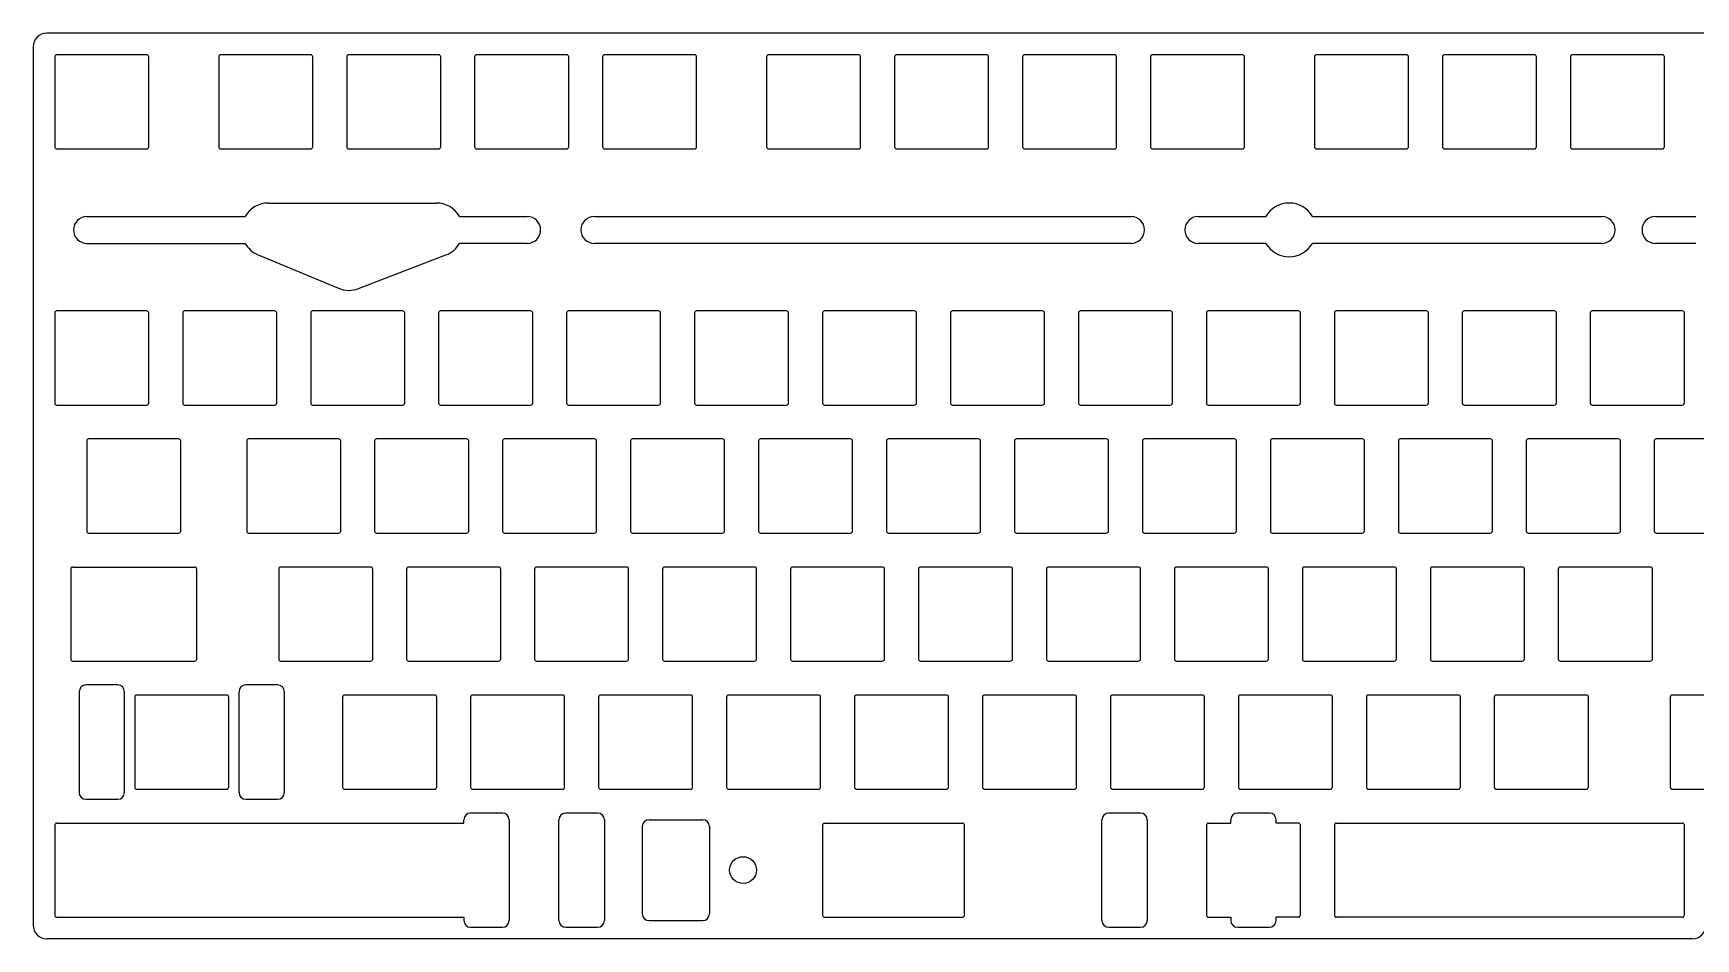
# Model space of a CAD drawing. Extents: x -1 to 373, y -139 to 1.
# Drawn here: x -0.7 to 246.8, y -134 to 0.7 of the extents above; entities that cross this region are included whole.
import ezdxf

# ---------------------------------------------------------------- set-up
doc = ezdxf.new("R2010")
doc.units = 0

msp = doc.modelspace()

# ---------------------------------------------------------------- linework, layer by layer
at = {"layer": 'Enter002', "color": 0}
for points in [[(11.90695, -96.274), (7.15725, -96.274)], [(35.70795, -96.274), (30.95825, -96.274)], [(6.15725, -97.274), (6.1545, -112.2722)], [(12.9042, -112.2722), (12.90695, -97.274)], [(29.9555, -112.2722), (29.95825, -97.274)], [(36.7052, -112.2722), (36.70795, -97.274)]]:
    msp.add_lwpolyline(points, dxfattribs=at)
for centre, start, end in [((7.15725, -97.274), 90, -180), ((11.90695, -97.274), 0, 90), ((30.95825, -97.274), 90, -180), ((35.70795, -97.274), 0, 90)]:
    msp.add_arc(centre, 1, start, end, dxfattribs=at)
at = {"layer": 'Group', "color": 0}
for points in [[(2.525225, -2.825), (2.525225, -16.225)], [(16.224775, -2.525), (2.825225, -2.525)], [(16.524775, -16.225), (16.524775, -2.825)], [(2.825225, -16.525), (16.224775, -16.525)]]:
    msp.add_lwpolyline(points, dxfattribs=at)
for centre, start, end in [((2.825225, -2.825), 90, -180), ((16.224775, -2.825), 0, 90), ((2.825225, -16.225), -180, -90), ((16.224775, -16.225), -90, 0)]:
    msp.add_arc(centre, 0.3, start, end, dxfattribs=at)
at = {"layer": 'Group137', "color": 0}
for points in [[(83.343675, -115.32542), (78.593975, -115.32542)], [(77.593975, -131.3227), (77.593975, -116.32542)], [(84.343675, -116.32542), (84.343675, -131.3227)], [(78.593975, -132.3227), (83.343675, -132.3227)]]:
    msp.add_lwpolyline(points, dxfattribs=at)
for centre, start, end in [((78.593975, -116.32542), 90, -180), ((83.343675, -116.32542), 0, 90), ((78.593975, -131.3227), -180, -90), ((83.343675, -131.3227), -90, 0)]:
    msp.add_arc(centre, 1, start, end, dxfattribs=at)
at = {"layer": 'Group141', "color": 0}
for points in [[(177.604775, -116.82337), (177.604775, -116.32404)], [(183.354475, -115.32404), (178.604775, -115.32404)], [(184.354475, -116.82337), (184.354475, -116.32404)], [(173.975575, -117.12337), (173.975575, -130.52337)], [(174.275575, -116.82337), (177.604775, -116.82337)], [(187.675125, -116.82337), (184.354475, -116.82337)], [(187.975125, -130.52337), (187.975125, -117.12337)], [(174.275575, -130.82337), (177.596225, -130.82337)], [(177.596225, -130.82337), (177.596225, -131.3227)], [(187.675125, -130.82337), (184.345925, -130.82337)], [(184.345925, -131.3227), (184.345925, -130.82337)], [(178.596225, -132.3227), (183.345925, -132.3227)]]:
    msp.add_lwpolyline(points, dxfattribs=at)
for centre, radius, start, end in [((178.604775, -116.32404), 1, 90, -180), ((183.354475, -116.32404), 1, 0, 90), ((174.275575, -117.12337), 0.3, 90, -180), ((187.675125, -117.12337), 0.3, 0, 90), ((174.275575, -130.52337), 0.3, -180, -90), ((187.675125, -130.52337), 0.3, -90, 0), ((178.596225, -131.3227), 1, -180, -90), ((183.345925, -131.3227), 1, -90, 0)]:
    msp.add_arc(centre, radius, start, end, dxfattribs=at)
at = {"layer": 'Group146', "color": 0}
for points in [[(26.937775, -2.825), (26.937775, -16.225)], [(40.637325, -2.525), (27.237775, -2.525)], [(40.937325, -16.225), (40.937325, -2.825)], [(27.237775, -16.525), (40.637325, -16.525)]]:
    msp.add_lwpolyline(points, dxfattribs=at)
for centre, start, end in [((27.237775, -2.825), 90, -180), ((40.637325, -2.825), 0, 90), ((27.237775, -16.225), -180, -90), ((40.637325, -16.225), -90, 0)]:
    msp.add_arc(centre, 0.3, start, end, dxfattribs=at)
at = {"layer": 'Group147', "color": 0}
for points in [[(45.987775, -2.825), (45.987775, -16.225)], [(59.687325, -2.525), (46.287775, -2.525)], [(59.987325, -16.225), (59.987325, -2.825)], [(46.287775, -16.525), (59.687325, -16.525)]]:
    msp.add_lwpolyline(points, dxfattribs=at)
for centre, start, end in [((46.287775, -2.825), 90, -180), ((59.687325, -2.825), 0, 90), ((46.287775, -16.225), -180, -90), ((59.687325, -16.225), -90, 0)]:
    msp.add_arc(centre, 0.3, start, end, dxfattribs=at)
at = {"layer": 'Group148', "color": 0}
for points in [[(65.037775, -2.825), (65.037775, -16.225)], [(78.737325, -2.525), (65.337775, -2.525)], [(79.037325, -16.225), (79.037325, -2.825)], [(65.337775, -16.525), (78.737325, -16.525)]]:
    msp.add_lwpolyline(points, dxfattribs=at)
for centre, start, end in [((65.337775, -2.825), 90, -180), ((78.737325, -2.825), 0, 90), ((65.337775, -16.225), -180, -90), ((78.737325, -16.225), -90, 0)]:
    msp.add_arc(centre, 0.3, start, end, dxfattribs=at)
at = {"layer": 'Group149', "color": 0}
for points in [[(84.087775, -2.825), (84.087775, -16.225)], [(97.787325, -2.525), (84.387775, -2.525)], [(98.087325, -16.225), (98.087325, -2.825)], [(84.387775, -16.525), (97.787325, -16.525)]]:
    msp.add_lwpolyline(points, dxfattribs=at)
for centre, start, end in [((84.387775, -2.825), 90, -180), ((97.787325, -2.825), 0, 90), ((84.387775, -16.225), -180, -90), ((97.787325, -16.225), -90, 0)]:
    msp.add_arc(centre, 0.3, start, end, dxfattribs=at)
at = {"layer": 'Group150', "color": 0}
for points in [[(127.550575, -2.825), (127.550575, -16.225)], [(141.250125, -2.525), (127.850575, -2.525)], [(141.550125, -16.225), (141.550125, -2.825)], [(127.850575, -16.525), (141.250125, -16.525)]]:
    msp.add_lwpolyline(points, dxfattribs=at)
for centre, start, end in [((127.850575, -2.825), 90, -180), ((141.250125, -2.825), 0, 90), ((127.850575, -16.225), -180, -90), ((141.250125, -16.225), -90, 0)]:
    msp.add_arc(centre, 0.3, start, end, dxfattribs=at)
at = {"layer": 'Group151', "color": 0}
for points in [[(165.650575, -2.825), (165.650575, -16.225)], [(179.350125, -2.525), (165.950575, -2.525)], [(179.650125, -16.225), (179.650125, -2.825)], [(165.950575, -16.525), (179.350125, -16.525)]]:
    msp.add_lwpolyline(points, dxfattribs=at)
for centre, start, end in [((165.950575, -2.825), 90, -180), ((179.350125, -2.825), 0, 90), ((165.950575, -16.225), -180, -90), ((179.350125, -16.225), -90, 0)]:
    msp.add_arc(centre, 0.3, start, end, dxfattribs=at)
at = {"layer": 'Group152', "color": 0}
for points in [[(146.600575, -2.825), (146.600575, -16.225)], [(160.300125, -2.525), (146.900575, -2.525)], [(160.600125, -16.225), (160.600125, -2.825)], [(146.900575, -16.525), (160.300125, -16.525)]]:
    msp.add_lwpolyline(points, dxfattribs=at)
for centre, start, end in [((146.900575, -2.825), 90, -180), ((160.300125, -2.825), 0, 90), ((146.900575, -16.225), -180, -90), ((160.300125, -16.225), -90, 0)]:
    msp.add_arc(centre, 0.3, start, end, dxfattribs=at)
at = {"layer": 'Group153', "color": 0}
for points in [[(108.500575, -2.825), (108.500575, -16.225)], [(122.200125, -2.525), (108.800575, -2.525)], [(122.500125, -16.225), (122.500125, -2.825)], [(108.800575, -16.525), (122.200125, -16.525)]]:
    msp.add_lwpolyline(points, dxfattribs=at)
for centre, start, end in [((108.800575, -2.825), 90, -180), ((122.200125, -2.825), 0, 90), ((108.800575, -16.225), -180, -90), ((122.200125, -16.225), -90, 0)]:
    msp.add_arc(centre, 0.3, start, end, dxfattribs=at)
at = {"layer": 'Group154', "color": 0}
for points in [[(190.062575, -2.825), (190.062575, -16.225)], [(203.762125, -2.525), (190.362575, -2.525)], [(204.062125, -16.225), (204.062125, -2.825)], [(190.362575, -16.525), (203.762125, -16.525)]]:
    msp.add_lwpolyline(points, dxfattribs=at)
for centre, start, end in [((190.362575, -2.825), 90, -180), ((203.762125, -2.825), 0, 90), ((190.362575, -16.225), -180, -90), ((203.762125, -16.225), -90, 0)]:
    msp.add_arc(centre, 0.3, start, end, dxfattribs=at)
at = {"layer": 'Group155', "color": 0}
for points in [[(228.162575, -2.825), (228.162575, -16.225)], [(241.862125, -2.525), (228.462575, -2.525)], [(242.162125, -16.225), (242.162125, -2.825)], [(228.462575, -16.525), (241.862125, -16.525)]]:
    msp.add_lwpolyline(points, dxfattribs=at)
for centre, start, end in [((228.462575, -2.825), 90, -180), ((241.862125, -2.825), 0, 90), ((228.462575, -16.225), -180, -90), ((241.862125, -16.225), -90, 0)]:
    msp.add_arc(centre, 0.3, start, end, dxfattribs=at)
at = {"layer": 'Group156', "color": 0}
for points in [[(209.112575, -2.825), (209.112575, -16.225)], [(222.812125, -2.525), (209.412575, -2.525)], [(223.112125, -16.225), (223.112125, -2.825)], [(209.412575, -16.525), (222.812125, -16.525)]]:
    msp.add_lwpolyline(points, dxfattribs=at)
for centre, start, end in [((209.412575, -2.825), 90, -180), ((222.812125, -2.825), 0, 90), ((209.412575, -16.225), -180, -90), ((222.812125, -16.225), -90, 0)]:
    msp.add_arc(centre, 0.3, start, end, dxfattribs=at)
at = {"layer": 'Group158', "color": 0}
for points in [[(2.525225, -40.9248), (2.525225, -54.3248)], [(16.224775, -40.6248), (2.825225, -40.6248)], [(16.524775, -54.3248), (16.524775, -40.9248)], [(2.825225, -54.6248), (16.224775, -54.6248)]]:
    msp.add_lwpolyline(points, dxfattribs=at)
for centre, start, end in [((2.825225, -40.9248), 90, -180), ((16.224775, -40.9248), 0, 90), ((2.825225, -54.3248), -180, -90), ((16.224775, -54.3248), -90, 0)]:
    msp.add_arc(centre, 0.3, start, end, dxfattribs=at)
at = {"layer": 'Group159', "color": 0}
for points in [[(21.575275, -40.9248), (21.575275, -54.3248)], [(35.274825, -40.6248), (21.875275, -40.6248)], [(35.574825, -54.3248), (35.574825, -40.9248)], [(21.875275, -54.6248), (35.274825, -54.6248)]]:
    msp.add_lwpolyline(points, dxfattribs=at)
for centre, start, end in [((21.875275, -40.9248), 90, -180), ((35.274825, -40.9248), 0, 90), ((21.875275, -54.3248), -180, -90), ((35.274825, -54.3248), -90, 0)]:
    msp.add_arc(centre, 0.3, start, end, dxfattribs=at)
at = {"layer": 'Group160', "color": 0}
for points in [[(40.625275, -40.9248), (40.625275, -54.3248)], [(54.324825, -40.6248), (40.925275, -40.6248)], [(54.624825, -54.3248), (54.624825, -40.9248)], [(40.925275, -54.6248), (54.324825, -54.6248)]]:
    msp.add_lwpolyline(points, dxfattribs=at)
for centre, start, end in [((40.925275, -40.9248), 90, -180), ((54.324825, -40.9248), 0, 90), ((40.925275, -54.3248), -180, -90), ((54.324825, -54.3248), -90, 0)]:
    msp.add_arc(centre, 0.3, start, end, dxfattribs=at)
at = {"layer": 'Group161', "color": 0}
for points in [[(59.675275, -40.9248), (59.675275, -54.3248)], [(73.374825, -40.6248), (59.975275, -40.6248)], [(73.674825, -54.3248), (73.674825, -40.9248)], [(59.975275, -54.6248), (73.374825, -54.6248)]]:
    msp.add_lwpolyline(points, dxfattribs=at)
for centre, start, end in [((59.975275, -40.9248), 90, -180), ((73.374825, -40.9248), 0, 90), ((59.975275, -54.3248), -180, -90), ((73.374825, -54.3248), -90, 0)]:
    msp.add_arc(centre, 0.3, start, end, dxfattribs=at)
at = {"layer": 'Group162', "color": 0}
for points in [[(78.725275, -40.9248), (78.725275, -54.3248)], [(92.424825, -40.6248), (79.025275, -40.6248)], [(92.724825, -54.3248), (92.724825, -40.9248)], [(79.025275, -54.6248), (92.424825, -54.6248)]]:
    msp.add_lwpolyline(points, dxfattribs=at)
for centre, start, end in [((79.025275, -40.9248), 90, -180), ((92.424825, -40.9248), 0, 90), ((79.025275, -54.3248), -180, -90), ((92.424825, -54.3248), -90, 0)]:
    msp.add_arc(centre, 0.3, start, end, dxfattribs=at)
at = {"layer": 'Group163', "color": 0}
for points in [[(97.773875, -40.9248), (97.773875, -54.3248)], [(111.473425, -40.6248), (98.073875, -40.6248)], [(111.773425, -54.3248), (111.773425, -40.9248)], [(98.073875, -54.6248), (111.473425, -54.6248)]]:
    msp.add_lwpolyline(points, dxfattribs=at)
for centre, start, end in [((98.073875, -40.9248), 90, -180), ((111.473425, -40.9248), 0, 90), ((98.073875, -54.3248), -180, -90), ((111.473425, -54.3248), -90, 0)]:
    msp.add_arc(centre, 0.3, start, end, dxfattribs=at)
at = {"layer": 'Group164', "color": 0}
for points in [[(116.823575, -40.9248), (116.823575, -54.3248)], [(130.523125, -40.6248), (117.123575, -40.6248)], [(130.823125, -54.3248), (130.823125, -40.9248)], [(117.123575, -54.6248), (130.523125, -54.6248)]]:
    msp.add_lwpolyline(points, dxfattribs=at)
for centre, start, end in [((117.123575, -40.9248), 90, -180), ((130.523125, -40.9248), 0, 90), ((117.123575, -54.3248), -180, -90), ((130.523125, -54.3248), -90, 0)]:
    msp.add_arc(centre, 0.3, start, end, dxfattribs=at)
at = {"layer": 'Group165', "color": 0}
for points in [[(135.875575, -40.9248), (135.875575, -54.3248)], [(149.575125, -40.6248), (136.175575, -40.6248)], [(149.875125, -54.3248), (149.875125, -40.9248)], [(136.175575, -54.6248), (149.575125, -54.6248)]]:
    msp.add_lwpolyline(points, dxfattribs=at)
for centre, start, end in [((136.175575, -40.9248), 90, -180), ((149.575125, -40.9248), 0, 90), ((136.175575, -54.3248), -180, -90), ((149.575125, -54.3248), -90, 0)]:
    msp.add_arc(centre, 0.3, start, end, dxfattribs=at)
at = {"layer": 'Group166', "color": 0}
for points in [[(212.073025, -40.9248), (212.073025, -54.3248)], [(225.772575, -40.6248), (212.373025, -40.6248)], [(226.072575, -54.3248), (226.072575, -40.9248)], [(212.373025, -54.6248), (225.772575, -54.6248)]]:
    msp.add_lwpolyline(points, dxfattribs=at)
for centre, start, end in [((212.373025, -40.9248), 90, -180), ((225.772575, -40.9248), 0, 90), ((212.373025, -54.3248), -180, -90), ((225.772575, -54.3248), -90, 0)]:
    msp.add_arc(centre, 0.3, start, end, dxfattribs=at)
at = {"layer": 'Group167', "color": 0}
for points in [[(154.924725, -40.9248), (154.924725, -54.3248)], [(168.624275, -40.6248), (155.224725, -40.6248)], [(168.924275, -54.3248), (168.924275, -40.9248)], [(155.224725, -54.6248), (168.624275, -54.6248)]]:
    msp.add_lwpolyline(points, dxfattribs=at)
for centre, start, end in [((155.224725, -40.9248), 90, -180), ((168.624275, -40.9248), 0, 90), ((155.224725, -54.3248), -180, -90), ((168.624275, -54.3248), -90, 0)]:
    msp.add_arc(centre, 0.3, start, end, dxfattribs=at)
at = {"layer": 'Group168', "color": 0}
for points in [[(193.023325, -40.9248), (193.023325, -54.3248)], [(206.722875, -40.6248), (193.323325, -40.6248)], [(207.022875, -54.3248), (207.022875, -40.9248)], [(193.323325, -54.6248), (206.722875, -54.6248)]]:
    msp.add_lwpolyline(points, dxfattribs=at)
for centre, start, end in [((193.323325, -40.9248), 90, -180), ((206.722875, -40.9248), 0, 90), ((193.323325, -54.3248), -180, -90), ((206.722875, -54.3248), -90, 0)]:
    msp.add_arc(centre, 0.3, start, end, dxfattribs=at)
at = {"layer": 'Group169', "color": 0}
for points in [[(231.125025, -40.9248), (231.125025, -54.3248)], [(244.824575, -40.6248), (231.425025, -40.6248)], [(245.124575, -54.3248), (245.124575, -40.9248)], [(231.425025, -54.6248), (244.824575, -54.6248)]]:
    msp.add_lwpolyline(points, dxfattribs=at)
for centre, start, end in [((231.425025, -40.9248), 90, -180), ((244.824575, -40.9248), 0, 90), ((231.425025, -54.3248), -180, -90), ((244.824575, -54.3248), -90, 0)]:
    msp.add_arc(centre, 0.3, start, end, dxfattribs=at)
at = {"layer": 'Group170', "color": 0}
for points in [[(173.974725, -40.9248), (173.974725, -54.3248)], [(187.674275, -40.6248), (174.274725, -40.6248)], [(187.974275, -54.3248), (187.974275, -40.9248)], [(174.274725, -54.6248), (187.674275, -54.6248)]]:
    msp.add_lwpolyline(points, dxfattribs=at)
for centre, start, end in [((174.274725, -40.9248), 90, -180), ((187.674275, -40.9248), 0, 90), ((174.274725, -54.3248), -180, -90), ((187.674275, -54.3248), -90, 0)]:
    msp.add_arc(centre, 0.3, start, end, dxfattribs=at)
at = {"layer": 'Group172', "color": 0}
for points in [[(50.150275, -59.9748), (50.150275, -73.3748)], [(63.849825, -59.6748), (50.450275, -59.6748)], [(64.149825, -73.3748), (64.149825, -59.9748)], [(50.450275, -73.6748), (63.849825, -73.6748)]]:
    msp.add_lwpolyline(points, dxfattribs=at)
for centre, start, end in [((50.450275, -59.9748), 90, -180), ((63.849825, -59.9748), 0, 90), ((50.450275, -73.3748), -180, -90), ((63.849825, -73.3748), -90, 0)]:
    msp.add_arc(centre, 0.3, start, end, dxfattribs=at)
at = {"layer": 'Group173', "color": 0}
for points in [[(7.287735, -59.9748), (7.287735, -73.3748)], [(20.987285, -59.6748), (7.587735, -59.6748)], [(21.287285, -73.3748), (21.287285, -59.9748)], [(7.587735, -73.6748), (20.987285, -73.6748)]]:
    msp.add_lwpolyline(points, dxfattribs=at)
for centre, start, end in [((7.587735, -59.9748), 90, -180), ((20.987285, -59.9748), 0, 90), ((7.587735, -73.3748), -180, -90), ((20.987285, -73.3748), -90, 0)]:
    msp.add_arc(centre, 0.3, start, end, dxfattribs=at)
at = {"layer": 'Group174', "color": 0}
for points in [[(126.348575, -59.9748), (126.348575, -73.3748)], [(140.048125, -59.6748), (126.648575, -59.6748)], [(140.348125, -73.3748), (140.348125, -59.9748)], [(126.648575, -73.6748), (140.048125, -73.6748)]]:
    msp.add_lwpolyline(points, dxfattribs=at)
for centre, start, end in [((126.648575, -59.9748), 90, -180), ((140.048125, -59.9748), 0, 90), ((126.648575, -73.3748), -180, -90), ((140.048125, -73.3748), -90, 0)]:
    msp.add_arc(centre, 0.3, start, end, dxfattribs=at)
at = {"layer": 'Group176', "color": 0}
for points in [[(221.598025, -59.9748), (221.598025, -73.3748)], [(235.297575, -59.6748), (221.898025, -59.6748)], [(235.597575, -73.3748), (235.597575, -59.9748)], [(221.898025, -73.6748), (235.297575, -73.6748)]]:
    msp.add_lwpolyline(points, dxfattribs=at)
for centre, start, end in [((221.898025, -59.9748), 90, -180), ((235.297575, -59.9748), 0, 90), ((221.898025, -73.3748), -180, -90), ((235.297575, -73.3748), -90, 0)]:
    msp.add_arc(centre, 0.3, start, end, dxfattribs=at)
at = {"layer": 'Group177', "color": 0}
for points in [[(31.100275, -59.9748), (31.100275, -73.3748)], [(44.799825, -59.6748), (31.400275, -59.6748)], [(45.099825, -73.3748), (45.099825, -59.9748)], [(31.400275, -73.6748), (44.799825, -73.6748)]]:
    msp.add_lwpolyline(points, dxfattribs=at)
for centre, start, end in [((31.400275, -59.9748), 90, -180), ((44.799825, -59.9748), 0, 90), ((31.400275, -73.3748), -180, -90), ((44.799825, -73.3748), -90, 0)]:
    msp.add_arc(centre, 0.3, start, end, dxfattribs=at)
at = {"layer": 'Group178', "color": 0}
for points in [[(69.200275, -59.9748), (69.200275, -73.3748)], [(82.899825, -59.6748), (69.500275, -59.6748)], [(83.199825, -73.3748), (83.199825, -59.9748)], [(69.500275, -73.6748), (82.899825, -73.6748)]]:
    msp.add_lwpolyline(points, dxfattribs=at)
for centre, start, end in [((69.500275, -59.9748), 90, -180), ((82.899825, -59.9748), 0, 90), ((69.500275, -73.3748), -180, -90), ((82.899825, -73.3748), -90, 0)]:
    msp.add_arc(centre, 0.3, start, end, dxfattribs=at)
at = {"layer": 'Group179', "color": 0}
for points in [[(107.298875, -59.9748), (107.298875, -73.3748)], [(120.998425, -59.6748), (107.598875, -59.6748)], [(121.298425, -73.3748), (121.298425, -59.9748)], [(107.598875, -73.6748), (120.998425, -73.6748)]]:
    msp.add_lwpolyline(points, dxfattribs=at)
for centre, start, end in [((107.598875, -59.9748), 90, -180), ((120.998425, -59.9748), 0, 90), ((107.598875, -73.3748), -180, -90), ((120.998425, -73.3748), -90, 0)]:
    msp.add_arc(centre, 0.3, start, end, dxfattribs=at)
at = {"layer": 'Group180', "color": 0}
for points in [[(145.400575, -59.9748), (145.400575, -73.3748)], [(159.100125, -59.6748), (145.700575, -59.6748)], [(159.400125, -73.3748), (159.400125, -59.9748)], [(145.700575, -73.6748), (159.100125, -73.6748)]]:
    msp.add_lwpolyline(points, dxfattribs=at)
for centre, start, end in [((145.700575, -59.9748), 90, -180), ((159.100125, -59.9748), 0, 90), ((145.700575, -73.3748), -180, -90), ((159.100125, -73.3748), -90, 0)]:
    msp.add_arc(centre, 0.3, start, end, dxfattribs=at)
at = {"layer": 'Group181', "color": 0}
for points in [[(88.250275, -59.9748), (88.250275, -73.3748)], [(101.949825, -59.6748), (88.550275, -59.6748)], [(102.249825, -73.3748), (102.249825, -59.9748)], [(88.550275, -73.6748), (101.949825, -73.6748)]]:
    msp.add_lwpolyline(points, dxfattribs=at)
for centre, start, end in [((88.550275, -59.9748), 90, -180), ((101.949825, -59.9748), 0, 90), ((88.550275, -73.3748), -180, -90), ((101.949825, -73.3748), -90, 0)]:
    msp.add_arc(centre, 0.3, start, end, dxfattribs=at)
at = {"layer": 'Group182', "color": 0}
for points in [[(202.548325, -59.9748), (202.548325, -73.3748)], [(216.247875, -59.6748), (202.848325, -59.6748)], [(216.547875, -73.3748), (216.547875, -59.9748)], [(202.848325, -73.6748), (216.247875, -73.6748)]]:
    msp.add_lwpolyline(points, dxfattribs=at)
for centre, start, end in [((202.848325, -59.9748), 90, -180), ((216.247875, -59.9748), 0, 90), ((202.848325, -73.3748), -180, -90), ((216.247875, -73.3748), -90, 0)]:
    msp.add_arc(centre, 0.3, start, end, dxfattribs=at)
at = {"layer": 'Group183', "color": 0}
for points in [[(240.650025, -59.9748), (240.650025, -73.3748)], [(254.349575, -59.6748), (240.950025, -59.6748)], [(240.950025, -73.6748), (254.349575, -73.6748)]]:
    msp.add_lwpolyline(points, dxfattribs=at)
for centre, start, end in [((240.950025, -59.9748), 90, -180), ((240.950025, -73.3748), -180, -90)]:
    msp.add_arc(centre, 0.3, start, end, dxfattribs=at)
at = {"layer": 'Group184', "color": 0}
for points in [[(183.499725, -59.9748), (183.499725, -73.3748)], [(197.199275, -59.6748), (183.799725, -59.6748)], [(197.499275, -73.3748), (197.499275, -59.9748)], [(183.799725, -73.6748), (197.199275, -73.6748)]]:
    msp.add_lwpolyline(points, dxfattribs=at)
for centre, start, end in [((183.799725, -59.9748), 90, -180), ((197.199275, -59.9748), 0, 90), ((183.799725, -73.3748), -180, -90), ((197.199275, -73.3748), -90, 0)]:
    msp.add_arc(centre, 0.3, start, end, dxfattribs=at)
at = {"layer": 'Group185', "color": 0}
for points in [[(164.449725, -59.9748), (164.449725, -73.3748)], [(178.149275, -59.6748), (164.749725, -59.6748)], [(178.449275, -73.3748), (178.449275, -59.9748)], [(164.749725, -73.6748), (178.149275, -73.6748)]]:
    msp.add_lwpolyline(points, dxfattribs=at)
for centre, start, end in [((164.749725, -59.9748), 90, -180), ((178.149275, -59.9748), 0, 90), ((164.749725, -73.3748), -180, -90), ((178.149275, -73.3748), -90, 0)]:
    msp.add_arc(centre, 0.3, start, end, dxfattribs=at)
at = {"layer": 'Group188', "color": 0}
for points in [[(150.163075, -79.0248), (150.163075, -92.4248)], [(163.862625, -78.7248), (150.463075, -78.7248)], [(164.162625, -92.4248), (164.162625, -79.0248)], [(150.463075, -92.7248), (163.862625, -92.7248)]]:
    msp.add_lwpolyline(points, dxfattribs=at)
for centre, start, end in [((150.463075, -79.0248), 90, -180), ((163.862625, -79.0248), 0, 90), ((150.463075, -92.4248), -180, -90), ((163.862625, -92.4248), -90, 0)]:
    msp.add_arc(centre, 0.3, start, end, dxfattribs=at)
at = {"layer": 'Group189', "color": 0}
for points in [[(188.262225, -79.0248), (188.262225, -92.4248)], [(201.961775, -78.7248), (188.562225, -78.7248)], [(202.261775, -92.4248), (202.261775, -79.0248)], [(188.562225, -92.7248), (201.961775, -92.7248)]]:
    msp.add_lwpolyline(points, dxfattribs=at)
for centre, start, end in [((188.562225, -79.0248), 90, -180), ((201.961775, -79.0248), 0, 90), ((188.562225, -92.4248), -180, -90), ((201.961775, -92.4248), -90, 0)]:
    msp.add_arc(centre, 0.3, start, end, dxfattribs=at)
at = {"layer": 'Group190', "color": 0}
for points in [[(93.012775, -79.0248), (93.012775, -92.4248)], [(106.712325, -78.7248), (93.312775, -78.7248)], [(107.012325, -92.4248), (107.012325, -79.0248)], [(93.312775, -92.7248), (106.712325, -92.7248)]]:
    msp.add_lwpolyline(points, dxfattribs=at)
for centre, start, end in [((93.312775, -79.0248), 90, -180), ((106.712325, -79.0248), 0, 90), ((93.312775, -92.4248), -180, -90), ((106.712325, -92.4248), -90, 0)]:
    msp.add_arc(centre, 0.3, start, end, dxfattribs=at)
at = {"layer": 'Group191', "color": 0}
for points in [[(169.212225, -79.0248), (169.212225, -92.4248)], [(182.911775, -78.7248), (169.512225, -78.7248)], [(183.211775, -92.4248), (183.211775, -79.0248)], [(169.512225, -92.7248), (182.911775, -92.7248)]]:
    msp.add_lwpolyline(points, dxfattribs=at)
for centre, start, end in [((169.512225, -79.0248), 90, -180), ((182.911775, -79.0248), 0, 90), ((169.512225, -92.4248), -180, -90), ((182.911775, -92.4248), -90, 0)]:
    msp.add_arc(centre, 0.3, start, end, dxfattribs=at)
at = {"layer": 'Group192', "color": 0}
for points in [[(207.310825, -79.0248), (207.310825, -92.4248)], [(221.010375, -78.7248), (207.610825, -78.7248)], [(221.310375, -92.4248), (221.310375, -79.0248)], [(207.610825, -92.7248), (221.010375, -92.7248)]]:
    msp.add_lwpolyline(points, dxfattribs=at)
for centre, start, end in [((207.610825, -79.0248), 90, -180), ((221.010375, -79.0248), 0, 90), ((207.610825, -92.4248), -180, -90), ((221.010375, -92.4248), -90, 0)]:
    msp.add_arc(centre, 0.3, start, end, dxfattribs=at)
at = {"layer": 'Group194', "color": 0}
for points in [[(35.862775, -79.0248), (35.862775, -92.4248)], [(49.562325, -78.7248), (36.162775, -78.7248)], [(49.862325, -92.4248), (49.862325, -79.0248)], [(36.162775, -92.7248), (49.562325, -92.7248)]]:
    msp.add_lwpolyline(points, dxfattribs=at)
for centre, start, end in [((36.162775, -79.0248), 90, -180), ((49.562325, -79.0248), 0, 90), ((36.162775, -92.4248), -180, -90), ((49.562325, -92.4248), -90, 0)]:
    msp.add_arc(centre, 0.3, start, end, dxfattribs=at)
at = {"layer": 'Group195', "color": 0}
for points in [[(131.111075, -79.0248), (131.111075, -92.4248)], [(144.810625, -78.7248), (131.411075, -78.7248)], [(145.110625, -92.4248), (145.110625, -79.0248)], [(131.411075, -92.7248), (144.810625, -92.7248)]]:
    msp.add_lwpolyline(points, dxfattribs=at)
for centre, start, end in [((131.411075, -79.0248), 90, -180), ((144.810625, -79.0248), 0, 90), ((131.411075, -92.4248), -180, -90), ((144.810625, -92.4248), -90, 0)]:
    msp.add_arc(centre, 0.3, start, end, dxfattribs=at)
at = {"layer": 'Group196', "color": 0}
for points in [[(226.360525, -79.0248), (226.360525, -92.4248)], [(240.060075, -78.7248), (226.660525, -78.7248)], [(240.360075, -92.4248), (240.360075, -79.0248)], [(226.660525, -92.7248), (240.060075, -92.7248)]]:
    msp.add_lwpolyline(points, dxfattribs=at)
for centre, start, end in [((226.660525, -79.0248), 90, -180), ((240.060075, -79.0248), 0, 90), ((226.660525, -92.4248), -180, -90), ((240.060075, -92.4248), -90, 0)]:
    msp.add_arc(centre, 0.3, start, end, dxfattribs=at)
at = {"layer": 'Group197', "color": 0}
for points in [[(112.061375, -79.0248), (112.061375, -92.4248)], [(125.760925, -78.7248), (112.361375, -78.7248)], [(126.060925, -92.4248), (126.060925, -79.0248)], [(112.361375, -92.7248), (125.760925, -92.7248)]]:
    msp.add_lwpolyline(points, dxfattribs=at)
for centre, start, end in [((112.361375, -79.0248), 90, -180), ((125.760925, -79.0248), 0, 90), ((112.361375, -92.4248), -180, -90), ((125.760925, -92.4248), -90, 0)]:
    msp.add_arc(centre, 0.3, start, end, dxfattribs=at)
at = {"layer": 'Group198', "color": 0}
for points in [[(54.912775, -79.0248), (54.912775, -92.4248)], [(68.612325, -78.7248), (55.212775, -78.7248)], [(68.912325, -92.4248), (68.912325, -79.0248)], [(55.212775, -92.7248), (68.612325, -92.7248)]]:
    msp.add_lwpolyline(points, dxfattribs=at)
for centre, start, end in [((55.212775, -79.0248), 90, -180), ((68.612325, -79.0248), 0, 90), ((55.212775, -92.4248), -180, -90), ((68.612325, -92.4248), -90, 0)]:
    msp.add_arc(centre, 0.3, start, end, dxfattribs=at)
at = {"layer": 'Group199', "color": 0}
for points in [[(73.962775, -79.0248), (73.962775, -92.4248)], [(87.662325, -78.7248), (74.262775, -78.7248)], [(87.962325, -92.4248), (87.962325, -79.0248)], [(74.262775, -92.7248), (87.662325, -92.7248)]]:
    msp.add_lwpolyline(points, dxfattribs=at)
for centre, start, end in [((74.262775, -79.0248), 90, -180), ((87.662325, -79.0248), 0, 90), ((74.262775, -92.4248), -180, -90), ((87.662325, -92.4248), -90, 0)]:
    msp.add_arc(centre, 0.3, start, end, dxfattribs=at)
at = {"layer": 'Group204', "color": 0}
for points in [[(4.906485, -79.0248), (4.906485, -92.4248)], [(5.206485, -78.7248), (23.368475, -78.7248)], [(23.668475, -92.4248), (23.668475, -79.0248)], [(5.206485, -92.7248), (23.368475, -92.7248)]]:
    msp.add_lwpolyline(points, dxfattribs=at)
for centre, start, end in [((5.206485, -79.0248), 90, -180), ((23.368475, -79.0248), 0, 90), ((5.206485, -92.4248), -180, -90), ((23.368475, -92.4248), -90, 0)]:
    msp.add_arc(centre, 0.3, start, end, dxfattribs=at)
at = {"layer": 'Group205', "color": 0}
for points in [[(178.737225, -98.074), (178.737225, -111.474)], [(192.436775, -97.774), (179.037225, -97.774)], [(192.736775, -111.474), (192.736775, -98.074)], [(179.037225, -111.774), (192.436775, -111.774)]]:
    msp.add_lwpolyline(points, dxfattribs=at)
for centre, start, end in [((179.037225, -98.074), 90, -180), ((192.436775, -98.074), 0, 90), ((179.037225, -111.474), -180, -90), ((192.436775, -111.474), -90, 0)]:
    msp.add_arc(centre, 0.3, start, end, dxfattribs=at)
at = {"layer": 'Group206', "color": 0}
for points in [[(216.835825, -98.074), (216.835825, -111.474)], [(230.535375, -97.774), (217.135825, -97.774)], [(230.835375, -111.474), (230.835375, -98.074)], [(217.135825, -111.774), (230.535375, -111.774)]]:
    msp.add_lwpolyline(points, dxfattribs=at)
for centre, start, end in [((217.135825, -98.074), 90, -180), ((230.535375, -98.074), 0, 90), ((217.135825, -111.474), -180, -90), ((230.535375, -111.474), -90, 0)]:
    msp.add_arc(centre, 0.3, start, end, dxfattribs=at)
at = {"layer": 'Group207', "color": 0}
for points in [[(159.688075, -98.074), (159.688075, -111.474)], [(173.387625, -97.774), (159.988075, -97.774)], [(173.687625, -111.474), (173.687625, -98.074)], [(159.988075, -111.774), (173.387625, -111.774)]]:
    msp.add_lwpolyline(points, dxfattribs=at)
for centre, start, end in [((159.988075, -98.074), 90, -180), ((173.387625, -98.074), 0, 90), ((159.988075, -111.474), -180, -90), ((173.387625, -111.474), -90, 0)]:
    msp.add_arc(centre, 0.3, start, end, dxfattribs=at)
at = {"layer": 'Group208', "color": 0}
for points in [[(197.787225, -98.074), (197.787225, -111.474)], [(211.486775, -97.774), (198.087225, -97.774)], [(211.786775, -111.474), (211.786775, -98.074)], [(198.087225, -111.774), (211.486775, -111.774)]]:
    msp.add_lwpolyline(points, dxfattribs=at)
for centre, start, end in [((198.087225, -98.074), 90, -180), ((211.486775, -98.074), 0, 90), ((198.087225, -111.474), -180, -90), ((211.486775, -111.474), -90, 0)]:
    msp.add_arc(centre, 0.3, start, end, dxfattribs=at)
at = {"layer": 'Group209', "color": 0}
for points in [[(102.537775, -98.074), (102.537775, -111.474)], [(116.237325, -97.774), (102.837775, -97.774)], [(116.537325, -111.474), (116.537325, -98.074)], [(102.837775, -111.774), (116.237325, -111.774)]]:
    msp.add_lwpolyline(points, dxfattribs=at)
for centre, start, end in [((102.837775, -98.074), 90, -180), ((116.237325, -98.074), 0, 90), ((102.837775, -111.474), -180, -90), ((116.237325, -111.474), -90, 0)]:
    msp.add_arc(centre, 0.3, start, end, dxfattribs=at)
at = {"layer": 'Group210', "color": 0}
for points in [[(45.387775, -98.074), (45.387775, -111.474)], [(59.087325, -97.774), (45.687775, -97.774)], [(59.387325, -111.474), (59.387325, -98.074)], [(45.687775, -111.774), (59.087325, -111.774)]]:
    msp.add_lwpolyline(points, dxfattribs=at)
for centre, start, end in [((45.687775, -98.074), 90, -180), ((59.087325, -98.074), 0, 90), ((45.687775, -111.474), -180, -90), ((59.087325, -111.474), -90, 0)]:
    msp.add_arc(centre, 0.3, start, end, dxfattribs=at)
at = {"layer": 'Group211', "color": 0}
for points in [[(243.031575, -98.074), (243.031575, -111.474)], [(256.731125, -97.774), (243.331575, -97.774)], [(243.331575, -111.774), (256.731125, -111.774)]]:
    msp.add_lwpolyline(points, dxfattribs=at)
for centre, start, end in [((243.331575, -98.074), 90, -180), ((243.331575, -111.474), -180, -90)]:
    msp.add_arc(centre, 0.3, start, end, dxfattribs=at)
at = {"layer": 'Group212', "color": 0}
for points in [[(64.437775, -98.074), (64.437775, -111.474)], [(78.137325, -97.774), (64.737775, -97.774)], [(78.437325, -111.474), (78.437325, -98.074)], [(64.737775, -111.774), (78.137325, -111.774)]]:
    msp.add_lwpolyline(points, dxfattribs=at)
for centre, start, end in [((64.737775, -98.074), 90, -180), ((78.137325, -98.074), 0, 90), ((64.737775, -111.474), -180, -90), ((78.137325, -111.474), -90, 0)]:
    msp.add_arc(centre, 0.3, start, end, dxfattribs=at)
at = {"layer": 'Group213', "color": 0}
for points in [[(140.636075, -98.074), (140.636075, -111.474)], [(154.335625, -97.774), (140.936075, -97.774)], [(154.635625, -111.474), (154.635625, -98.074)], [(140.936075, -111.774), (154.335625, -111.774)]]:
    msp.add_lwpolyline(points, dxfattribs=at)
for centre, start, end in [((140.936075, -98.074), 90, -180), ((154.335625, -98.074), 0, 90), ((140.936075, -111.474), -180, -90), ((154.335625, -111.474), -90, 0)]:
    msp.add_arc(centre, 0.3, start, end, dxfattribs=at)
at = {"layer": 'Group214', "color": 0}
for points in [[(83.487775, -98.074), (83.487775, -111.474)], [(97.187325, -97.774), (83.787775, -97.774)], [(97.487325, -111.474), (97.487325, -98.074)], [(83.787775, -111.774), (97.187325, -111.774)]]:
    msp.add_lwpolyline(points, dxfattribs=at)
for centre, start, end in [((83.787775, -98.074), 90, -180), ((97.187325, -98.074), 0, 90), ((83.787775, -111.474), -180, -90), ((97.187325, -111.474), -90, 0)]:
    msp.add_arc(centre, 0.3, start, end, dxfattribs=at)
at = {"layer": 'Group215', "color": 0}
for points in [[(121.586375, -98.074), (121.586375, -111.474)], [(135.285925, -97.774), (121.886375, -97.774)], [(135.585925, -111.474), (135.585925, -98.074)], [(121.886375, -111.774), (135.285925, -111.774)]]:
    msp.add_lwpolyline(points, dxfattribs=at)
for centre, start, end in [((121.886375, -98.074), 90, -180), ((135.285925, -98.074), 0, 90), ((121.886375, -111.474), -180, -90), ((135.285925, -111.474), -90, 0)]:
    msp.add_arc(centre, 0.3, start, end, dxfattribs=at)
at = {"layer": 'Group220', "color": 0}
for points in [[(69.175775, -115.32542), (64.426075, -115.32542)], [(2.525225, -117.12406), (2.525225, -130.52406)], [(2.825225, -116.82406), (63.426075, -116.82406)], [(63.426075, -116.82406), (63.426075, -116.32542)], [(70.175775, -116.32542), (70.175775, -131.3227)], [(2.825225, -130.82406), (63.426075, -130.82406)], [(63.426075, -130.82406), (63.426075, -131.3227)], [(64.426075, -132.3227), (69.175775, -132.3227)]]:
    msp.add_lwpolyline(points, dxfattribs=at)
for centre, radius, start, end in [((64.426075, -116.32542), 1, 90, -180), ((69.175775, -116.32542), 1, 0, 90), ((2.825225, -117.12406), 0.3, 90, -180), ((2.825225, -130.52406), 0.3, -180, -90), ((64.426075, -131.3227), 1, -180, -90), ((69.175775, -131.3227), 1, -90, 0)]:
    msp.add_arc(centre, radius, start, end, dxfattribs=at)
at = {"layer": 'Group221', "color": 0}
for points in [[(116.823575, -117.12337), (116.823575, -130.52337)], [(117.123575, -116.82337), (137.668575, -116.82337)], [(137.968575, -130.52337), (137.968575, -117.12337)], [(117.123575, -130.82337), (137.668575, -130.82337)]]:
    msp.add_lwpolyline(points, dxfattribs=at)
for centre, start, end in [((117.123575, -117.12337), 90, -180), ((137.668575, -117.12337), 0, 90), ((117.123575, -130.52337), -180, -90), ((137.668575, -130.52337), -90, 0)]:
    msp.add_arc(centre, 0.3, start, end, dxfattribs=at)
at = {"layer": 'Group224', "color": 0}
for points in [[(193.025575, -117.12406), (193.025575, -130.52406)], [(193.325575, -116.82406), (244.824575, -116.82406)], [(245.124575, -130.52406), (245.124575, -117.12406)], [(244.824575, -130.82406), (193.325575, -130.82406)]]:
    msp.add_lwpolyline(points, dxfattribs=at)
for centre, start, end in [((193.325575, -117.12406), 90, -180), ((244.824575, -117.12406), 0, 90), ((193.325575, -130.52406), -180, -90), ((244.824575, -130.52406), -90, 0)]:
    msp.add_arc(centre, 0.3, start, end, dxfattribs=at)
at = {"layer": 'Group250', "color": 0}
for points in [[(14.43145, -98.0731), (14.43145, -111.4731)], [(28.131, -97.7731), (14.73145, -97.7731)], [(28.431, -111.4731), (28.431, -98.0731)], [(14.73145, -111.7731), (28.131, -111.7731)]]:
    msp.add_lwpolyline(points, dxfattribs=at)
for centre, start, end in [((14.73145, -98.0731), 90, -180), ((28.131, -98.0731), 0, 90), ((14.73145, -111.4731), -180, -90), ((28.131, -111.4731), -90, 0)]:
    msp.add_arc(centre, 0.3, start, end, dxfattribs=at)
at = {"layer": 'Group251', "color": 0}
msp.add_lwpolyline([(7.1545, -113.2722), (11.9042, -113.2722)], dxfattribs=at)
for centre, start, end in [((7.1545, -112.2722), -180, -90), ((11.9042, -112.2722), -90, 0)]:
    msp.add_arc(centre, 1, start, end, dxfattribs=at)
at = {"layer": 'Group252', "color": 0}
msp.add_lwpolyline([(30.9555, -113.2722), (35.7052, -113.2722)], dxfattribs=at)
for centre, start, end in [((30.9555, -112.2722), -180, -90), ((35.7052, -112.2722), -90, 0)]:
    msp.add_arc(centre, 1, start, end, dxfattribs=at)
at = {"layer": 'Group258', "color": 0}
for points in [[(164.174575, -115.32542), (159.424875, -115.32542)], [(158.424875, -131.3227), (158.424875, -116.32542)], [(165.174575, -116.32542), (165.174575, -131.3227)], [(159.424875, -132.3227), (164.174575, -132.3227)]]:
    msp.add_lwpolyline(points, dxfattribs=at)
for centre, start, end in [((159.424875, -116.32542), 90, -180), ((164.174575, -116.32542), 0, 90), ((159.424875, -131.3227), -180, -90), ((164.174575, -131.3227), -90, 0)]:
    msp.add_arc(centre, 1, start, end, dxfattribs=at)
at = {"layer": 'Plate-border', "color": 0}
for points in [[(371.3402, 0.675), (1.325225, 0.675)], [(-0.674775, -1.325), (-0.674775, -132.02314)], [(34.325225, -24.575), (59.325225, -24.575)], [(7.325225, -26.575), (30.861123, -26.575)], [(62.789327, -26.575), (72.856095, -26.575)], [(82.856095, -26.575), (162.756705, -26.575)], [(172.756705, -26.575), (182.823473, -26.575)], [(189.751677, -26.575), (232.823473, -26.575)], [(240.823473, -26.575), (246.823473, -26.575)], [(7.325225, -30.575), (30.861123, -30.575)], [(72.856095, -30.575), (62.789327, -30.575)], [(162.756705, -30.575), (82.856095, -30.575)], [(182.823473, -30.575), (172.756705, -30.575)], [(232.823473, -30.575), (189.751677, -30.575)], [(246.823473, -30.575), (240.823473, -30.575)], [(32.786763, -32.267308), (44.786763, -37.267308)], [(47.761141, -37.308382), (60.761141, -32.308382)], [(91, -116.32406), (99, -116.32406)], [(90, -117.32406), (90, -130.32406)], [(100, -117.32406), (100, -130.32406)], [(91, -131.32406), (99, -131.32406)], [(246.337575, -134.02314), (1.325225, -134.02314)]]:
    msp.add_lwpolyline(points, dxfattribs=at)
msp.add_circle((105, -123.82), 2, dxfattribs=at)
for centre, radius, start, end in [((1.325225, -1.325), 2, 90, -180), ((34.325225, -28.575), 4, 90, 150), ((59.325225, -28.575), 4, 30, 90), ((186.287575, -28.575), 4, 30, 150), ((7.325225, -28.575), 2, 90, -90), ((72.856095, -28.575), 2, -90, 90), ((82.856095, -28.575), 2, 90, -90), ((162.756705, -28.575), 2, -90, 90), ((172.756705, -28.575), 2, 90, -90), ((232.823473, -28.575), 2, -90, 90), ((240.823473, -28.575), 2, 90, -90), ((34.325225, -28.575), 4, -150, -112.61986495), ((59.325225, -28.575), 4, -68.96248898, -30), ((186.287575, -28.575), 4, -150, -30), ((46.325225, -33.575), 4, -112.61986495, -68.96248897), ((91, -117.32406), 1, 90, -180), ((99, -117.32406), 1, 0, 90), ((91, -130.32406), 1, -180, -90), ((99, -130.32406), 1, -90, 0), ((1.325225, -132.02314), 2, -180, -90), ((246.337575, -132.02314), 2, -90, 0)]:
    msp.add_arc(centre, radius, start, end, dxfattribs=at)

doc.saveas('drawing.dxf')
